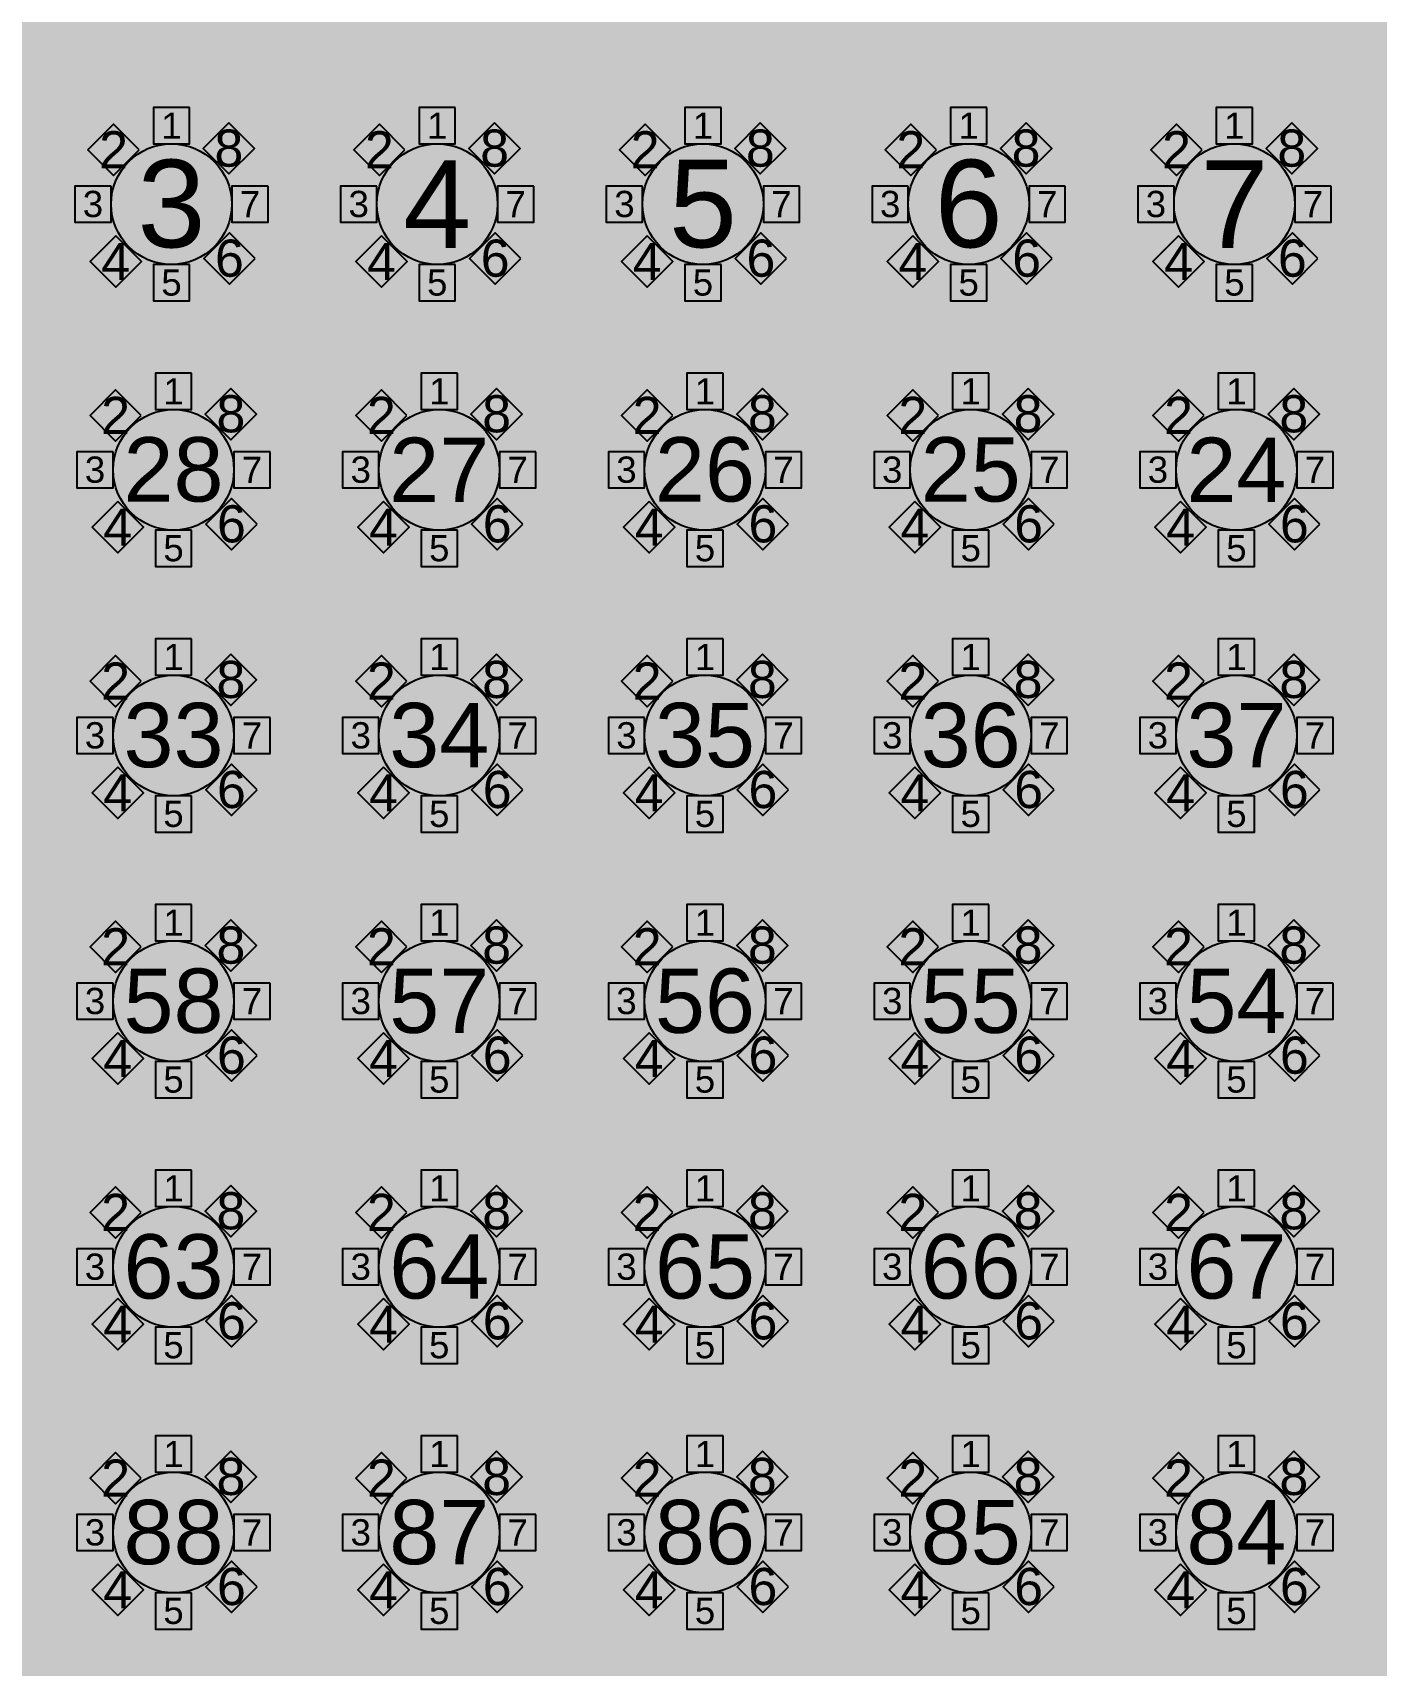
# Model space of a CAD drawing. Header units: feet. Extents: x 280 to 544, y 563 to 815.
# Drawn here: x 341.2 to 396.8, y 679.7 to 747.3 of the extents above; entities that cross this region are included whole.
import ezdxf

# ---------------------------------------------------------------- set-up
doc = ezdxf.new("R2010")
doc.units = ezdxf.units.FT
doc.header["$MEASUREMENT"] = 0
for name, color, linetype in [('[labels]', 7, 'Continuous'), ('Background', 7, 'Continuous'), ('Layer 1', 7, 'Continuous')]:
    doc.layers.add(name, color=color, linetype=linetype)
doc.styles.add('Arial', font='Arial.ttf')

msp = doc.modelspace()

# ---------------------------------------------------------------- hatches: boundary and pattern name
at = {"layer": 'Background', "lineweight": 0, "true_color": 0xe6e6e6, "transparency": 33554687}
h = msp.add_hatch(color=254, dxfattribs=at)
h.dxf.hatch_style = 1
h.paths.add_polyline_path([(491.791, 760.881), (310.541, 760.881), (310.541, 592.714), (491.791, 592.714)])
at = {"layer": 'Layer 1', "lineweight": 0, "true_color": 0xd5a6bd, "transparency": 33554687}
h = msp.add_hatch(color=9, dxfattribs=at)
edge = h.paths.add_edge_path(flags=0)
edge.add_ellipse((346.957, 740.204), major_axis=(2.5, 0), ratio=1, start_angle=0.00573, end_angle=360, ccw=False)
edge.add_line((349.457, 740.204), (349.457, 740.204))
h = msp.add_hatch(color=9, dxfattribs=at)
edge = h.paths.add_edge_path(flags=0)
edge.add_ellipse((357.957, 740.204), major_axis=(2.5, 0), ratio=1, start_angle=0.00573, end_angle=360, ccw=False)
edge.add_line((360.457, 740.204), (360.457, 740.204))
h = msp.add_hatch(color=9, dxfattribs=at)
edge = h.paths.add_edge_path(flags=0)
edge.add_ellipse((368.957, 740.204), major_axis=(2.5, 0), ratio=1, start_angle=0.00573, end_angle=360, ccw=False)
edge.add_line((371.457, 740.204), (371.457, 740.204))
h = msp.add_hatch(color=9, dxfattribs=at)
edge = h.paths.add_edge_path(flags=0)
edge.add_ellipse((379.957, 740.204), major_axis=(2.5, 0), ratio=1, start_angle=0.00573, end_angle=360, ccw=False)
edge.add_line((382.457, 740.204), (382.457, 740.204))
h = msp.add_hatch(color=9, dxfattribs=at)
edge = h.paths.add_edge_path(flags=0)
edge.add_ellipse((390.957, 740.204), major_axis=(2.5, 0), ratio=1, start_angle=0.00573, end_angle=360, ccw=False)
edge.add_line((393.457, 740.204), (393.457, 740.204))
h = msp.add_hatch(color=9, dxfattribs=at)
edge = h.paths.add_edge_path(flags=0)
edge.add_ellipse((347.041, 729.204), major_axis=(2.5, 0), ratio=1, start_angle=0.00573, end_angle=360, ccw=False)
edge.add_line((349.54, 729.204), (349.541, 729.204))
h = msp.add_hatch(color=9, dxfattribs=at)
edge = h.paths.add_edge_path(flags=0)
edge.add_ellipse((358.041, 729.204), major_axis=(2.5, 0), ratio=1, start_angle=0.00573, end_angle=360, ccw=False)
edge.add_line((360.54, 729.204), (360.541, 729.204))
h = msp.add_hatch(color=9, dxfattribs=at)
edge = h.paths.add_edge_path(flags=0)
edge.add_ellipse((369.041, 729.204), major_axis=(2.5, 0), ratio=1, start_angle=0.00573, end_angle=360, ccw=False)
edge.add_line((371.54, 729.204), (371.541, 729.204))
h = msp.add_hatch(color=9, dxfattribs=at)
edge = h.paths.add_edge_path(flags=0)
edge.add_ellipse((380.041, 729.204), major_axis=(2.5, 0), ratio=1, start_angle=0.00573, end_angle=360, ccw=False)
edge.add_line((382.54, 729.204), (382.541, 729.204))
h = msp.add_hatch(color=9, dxfattribs=at)
edge = h.paths.add_edge_path(flags=0)
edge.add_ellipse((391.041, 729.204), major_axis=(2.5, 0), ratio=1, start_angle=0.00573, end_angle=360, ccw=False)
edge.add_line((393.54, 729.204), (393.541, 729.204))
h = msp.add_hatch(color=9, dxfattribs=at)
edge = h.paths.add_edge_path(flags=0)
edge.add_ellipse((347.041, 718.204), major_axis=(2.5, 0), ratio=1, start_angle=0.00573, end_angle=360, ccw=False)
edge.add_line((349.54, 718.204), (349.541, 718.204))
h = msp.add_hatch(color=9, dxfattribs=at)
edge = h.paths.add_edge_path(flags=0)
edge.add_ellipse((358.041, 718.204), major_axis=(2.5, 0), ratio=1, start_angle=0.00573, end_angle=360, ccw=False)
edge.add_line((360.54, 718.204), (360.541, 718.204))
h = msp.add_hatch(color=9, dxfattribs=at)
edge = h.paths.add_edge_path(flags=0)
edge.add_ellipse((369.041, 718.204), major_axis=(2.5, 0), ratio=1, start_angle=0.00573, end_angle=360, ccw=False)
edge.add_line((371.54, 718.204), (371.541, 718.204))
h = msp.add_hatch(color=9, dxfattribs=at)
edge = h.paths.add_edge_path(flags=0)
edge.add_ellipse((380.041, 718.204), major_axis=(2.5, 0), ratio=1, start_angle=0.00573, end_angle=360, ccw=False)
edge.add_line((382.54, 718.204), (382.541, 718.204))
h = msp.add_hatch(color=9, dxfattribs=at)
edge = h.paths.add_edge_path(flags=0)
edge.add_ellipse((391.041, 718.204), major_axis=(2.5, 0), ratio=1, start_angle=0.00573, end_angle=360, ccw=False)
edge.add_line((393.54, 718.204), (393.541, 718.204))
h = msp.add_hatch(color=9, dxfattribs=at)
edge = h.paths.add_edge_path(flags=0)
edge.add_ellipse((347.041, 707.204), major_axis=(2.5, 0), ratio=1, start_angle=0.00573, end_angle=360, ccw=False)
edge.add_line((349.54, 707.204), (349.541, 707.204))
h = msp.add_hatch(color=9, dxfattribs=at)
edge = h.paths.add_edge_path(flags=0)
edge.add_ellipse((358.041, 707.204), major_axis=(2.5, 0), ratio=1, start_angle=0.00573, end_angle=360, ccw=False)
edge.add_line((360.54, 707.204), (360.541, 707.204))
h = msp.add_hatch(color=9, dxfattribs=at)
edge = h.paths.add_edge_path(flags=0)
edge.add_ellipse((369.041, 707.204), major_axis=(2.5, 0), ratio=1, start_angle=0.00573, end_angle=360, ccw=False)
edge.add_line((371.54, 707.204), (371.541, 707.204))
h = msp.add_hatch(color=9, dxfattribs=at)
edge = h.paths.add_edge_path(flags=0)
edge.add_ellipse((380.041, 707.204), major_axis=(2.5, 0), ratio=1, start_angle=0.00573, end_angle=360, ccw=False)
edge.add_line((382.54, 707.204), (382.541, 707.204))
h = msp.add_hatch(color=9, dxfattribs=at)
edge = h.paths.add_edge_path(flags=0)
edge.add_ellipse((391.041, 707.204), major_axis=(2.5, 0), ratio=1, start_angle=0.00573, end_angle=360, ccw=False)
edge.add_line((393.54, 707.204), (393.541, 707.204))
h = msp.add_hatch(color=9, dxfattribs=at)
edge = h.paths.add_edge_path(flags=0)
edge.add_ellipse((347.041, 696.204), major_axis=(2.5, 0), ratio=1, start_angle=0.00573, end_angle=360, ccw=False)
edge.add_line((349.54, 696.204), (349.541, 696.204))
h = msp.add_hatch(color=9, dxfattribs=at)
edge = h.paths.add_edge_path(flags=0)
edge.add_ellipse((358.041, 696.204), major_axis=(2.5, 0), ratio=1, start_angle=0.00573, end_angle=360, ccw=False)
edge.add_line((360.54, 696.204), (360.541, 696.204))
h = msp.add_hatch(color=9, dxfattribs=at)
edge = h.paths.add_edge_path(flags=0)
edge.add_ellipse((369.041, 696.204), major_axis=(2.5, 0), ratio=1, start_angle=0.00573, end_angle=360, ccw=False)
edge.add_line((371.54, 696.204), (371.541, 696.204))
h = msp.add_hatch(color=9, dxfattribs=at)
edge = h.paths.add_edge_path(flags=0)
edge.add_ellipse((380.041, 696.204), major_axis=(2.5, 0), ratio=1, start_angle=0.00573, end_angle=360, ccw=False)
edge.add_line((382.54, 696.204), (382.541, 696.204))
h = msp.add_hatch(color=9, dxfattribs=at)
edge = h.paths.add_edge_path(flags=0)
edge.add_ellipse((391.041, 696.204), major_axis=(2.5, 0), ratio=1, start_angle=0.00573, end_angle=360, ccw=False)
edge.add_line((393.54, 696.204), (393.541, 696.204))
h = msp.add_hatch(color=9, dxfattribs=at)
edge = h.paths.add_edge_path(flags=0)
edge.add_ellipse((347.041, 685.204), major_axis=(2.5, 0), ratio=1, start_angle=0.00573, end_angle=360, ccw=False)
edge.add_line((349.54, 685.204), (349.541, 685.204))
h = msp.add_hatch(color=9, dxfattribs=at)
edge = h.paths.add_edge_path(flags=0)
edge.add_ellipse((358.041, 685.204), major_axis=(2.5, 0), ratio=1, start_angle=0.00573, end_angle=360, ccw=False)
edge.add_line((360.54, 685.204), (360.541, 685.204))
h = msp.add_hatch(color=9, dxfattribs=at)
edge = h.paths.add_edge_path(flags=0)
edge.add_ellipse((369.041, 685.204), major_axis=(2.5, 0), ratio=1, start_angle=0.00573, end_angle=360, ccw=False)
edge.add_line((371.54, 685.204), (371.541, 685.204))
h = msp.add_hatch(color=9, dxfattribs=at)
edge = h.paths.add_edge_path(flags=0)
edge.add_ellipse((380.041, 685.204), major_axis=(2.5, 0), ratio=1, start_angle=0.00573, end_angle=360, ccw=False)
edge.add_line((382.54, 685.204), (382.541, 685.204))
h = msp.add_hatch(color=9, dxfattribs=at)
edge = h.paths.add_edge_path(flags=0)
edge.add_ellipse((391.041, 685.204), major_axis=(2.5, 0), ratio=1, start_angle=0.00573, end_angle=360, ccw=False)
edge.add_line((393.54, 685.204), (393.541, 685.204))

# ---------------------------------------------------------------- linework, layer by layer
at = {"layer": 'Layer 1', "color": 18, "lineweight": 25, "true_color": 0x000000}
for points in [[(347.707, 744.204), (346.207, 744.204), (346.207, 742.704), (347.707, 742.704)], [(358.707, 744.204), (357.207, 744.204), (357.207, 742.704), (358.707, 742.704)], [(369.707, 744.204), (368.207, 744.204), (368.207, 742.704), (369.707, 742.704)], [(380.707, 744.204), (379.207, 744.204), (379.207, 742.704), (380.707, 742.704)], [(391.707, 744.204), (390.207, 744.204), (390.207, 742.704), (391.707, 742.704)], [(345.622, 742.457), (344.562, 743.518), (343.501, 742.457), (344.562, 741.397)], [(349.332, 743.574), (348.272, 742.514), (349.332, 741.453), (350.393, 742.514)], [(356.622, 742.457), (355.562, 743.518), (354.501, 742.457), (355.562, 741.397)], [(360.332, 743.574), (359.272, 742.514), (360.332, 741.453), (361.393, 742.514)], [(367.622, 742.457), (366.562, 743.518), (365.501, 742.457), (366.562, 741.397)], [(371.332, 743.574), (370.272, 742.514), (371.332, 741.453), (372.393, 742.514)], [(378.622, 742.457), (377.562, 743.518), (376.501, 742.457), (377.562, 741.397)], [(382.332, 743.574), (381.272, 742.514), (382.332, 741.453), (383.393, 742.514)], [(389.622, 742.457), (388.562, 743.518), (387.501, 742.457), (388.562, 741.397)], [(393.332, 743.574), (392.272, 742.514), (393.332, 741.453), (394.393, 742.514)], [(344.457, 740.954), (342.957, 740.954), (342.957, 739.454), (344.457, 739.454)], [(350.957, 740.954), (349.457, 740.954), (349.457, 739.454), (350.957, 739.454)], [(355.457, 740.954), (353.957, 740.954), (353.957, 739.454), (355.457, 739.454)], [(361.957, 740.954), (360.457, 740.954), (360.457, 739.454), (361.957, 739.454)], [(366.457, 740.954), (364.957, 740.954), (364.957, 739.454), (366.457, 739.454)], [(372.957, 740.954), (371.457, 740.954), (371.457, 739.454), (372.957, 739.454)], [(377.457, 740.954), (375.957, 740.954), (375.957, 739.454), (377.457, 739.454)], [(383.957, 740.954), (382.457, 740.954), (382.457, 739.454), (383.957, 739.454)], [(388.457, 740.954), (386.957, 740.954), (386.957, 739.454), (388.457, 739.454)], [(394.957, 740.954), (393.457, 740.954), (393.457, 739.454), (394.957, 739.454)], [(344.648, 738.89), (343.587, 737.829), (344.648, 736.769), (345.709, 737.829)], [(350.416, 737.957), (349.356, 739.018), (348.295, 737.957), (349.356, 736.897)], [(355.648, 738.89), (354.587, 737.829), (355.648, 736.769), (356.709, 737.829)], [(361.416, 737.957), (360.356, 739.018), (359.295, 737.957), (360.356, 736.897)], [(366.648, 738.89), (365.587, 737.829), (366.648, 736.769), (367.709, 737.829)], [(372.416, 737.957), (371.356, 739.018), (370.295, 737.957), (371.356, 736.897)], [(377.648, 738.89), (376.587, 737.829), (377.648, 736.769), (378.709, 737.829)], [(383.416, 737.957), (382.356, 739.018), (381.295, 737.957), (382.356, 736.897)], [(388.648, 738.89), (387.587, 737.829), (388.648, 736.769), (389.709, 737.829)], [(394.416, 737.957), (393.356, 739.018), (392.295, 737.957), (393.356, 736.897)], [(347.707, 737.704), (346.207, 737.704), (346.207, 736.204), (347.707, 736.204)], [(358.707, 737.704), (357.207, 737.704), (357.207, 736.204), (358.707, 736.204)], [(369.707, 737.704), (368.207, 737.704), (368.207, 736.204), (369.707, 736.204)], [(380.707, 737.704), (379.207, 737.704), (379.207, 736.204), (380.707, 736.204)], [(391.707, 737.704), (390.207, 737.704), (390.207, 736.204), (391.707, 736.204)], [(347.791, 733.204), (346.291, 733.204), (346.291, 731.704), (347.791, 731.704)], [(358.791, 733.204), (357.291, 733.204), (357.291, 731.704), (358.791, 731.704)], [(369.791, 733.204), (368.291, 733.204), (368.291, 731.704), (369.791, 731.704)], [(380.791, 733.204), (379.291, 733.204), (379.291, 731.704), (380.791, 731.704)], [(391.791, 733.204), (390.291, 733.204), (390.291, 731.704), (391.791, 731.704)], [(345.706, 731.457), (344.645, 732.518), (343.584, 731.457), (344.645, 730.397)], [(349.416, 732.574), (348.355, 731.514), (349.416, 730.453), (350.476, 731.514)], [(356.706, 731.457), (355.645, 732.518), (354.584, 731.457), (355.645, 730.397)], [(360.416, 732.574), (359.355, 731.514), (360.416, 730.453), (361.476, 731.514)], [(367.706, 731.457), (366.645, 732.518), (365.584, 731.457), (366.645, 730.397)], [(371.416, 732.574), (370.355, 731.514), (371.416, 730.453), (372.476, 731.514)], [(378.706, 731.457), (377.645, 732.518), (376.584, 731.457), (377.645, 730.397)], [(382.416, 732.574), (381.355, 731.514), (382.416, 730.453), (383.476, 731.514)], [(389.706, 731.457), (388.645, 732.518), (387.584, 731.457), (388.645, 730.397)], [(393.416, 732.574), (392.355, 731.514), (393.416, 730.453), (394.476, 731.514)], [(344.541, 729.954), (343.041, 729.954), (343.041, 728.454), (344.541, 728.454)], [(351.041, 729.954), (349.541, 729.954), (349.541, 728.454), (351.041, 728.454)], [(355.541, 729.954), (354.041, 729.954), (354.041, 728.454), (355.541, 728.454)], [(362.041, 729.954), (360.541, 729.954), (360.541, 728.454), (362.041, 728.454)], [(366.541, 729.954), (365.041, 729.954), (365.041, 728.454), (366.541, 728.454)], [(373.041, 729.954), (371.541, 729.954), (371.541, 728.454), (373.041, 728.454)], [(377.541, 729.954), (376.041, 729.954), (376.041, 728.454), (377.541, 728.454)], [(384.041, 729.954), (382.541, 729.954), (382.541, 728.454), (384.041, 728.454)], [(388.541, 729.954), (387.041, 729.954), (387.041, 728.454), (388.541, 728.454)], [(395.041, 729.954), (393.541, 729.954), (393.541, 728.454), (395.041, 728.454)], [(344.731, 727.89), (343.67, 726.829), (344.731, 725.769), (345.792, 726.829)], [(350.5, 726.957), (349.439, 728.018), (348.378, 726.957), (349.439, 725.897)], [(355.731, 727.89), (354.67, 726.829), (355.731, 725.769), (356.792, 726.829)], [(361.5, 726.957), (360.439, 728.018), (359.378, 726.957), (360.439, 725.897)], [(366.731, 727.89), (365.67, 726.829), (366.731, 725.769), (367.792, 726.829)], [(372.5, 726.957), (371.439, 728.018), (370.378, 726.957), (371.439, 725.897)], [(377.731, 727.89), (376.67, 726.829), (377.731, 725.769), (378.792, 726.829)], [(383.5, 726.957), (382.439, 728.018), (381.378, 726.957), (382.439, 725.897)], [(388.731, 727.89), (387.67, 726.829), (388.731, 725.769), (389.792, 726.829)], [(394.5, 726.957), (393.439, 728.018), (392.378, 726.957), (393.439, 725.897)], [(347.791, 726.704), (346.291, 726.704), (346.291, 725.204), (347.791, 725.204)], [(358.791, 726.704), (357.291, 726.704), (357.291, 725.204), (358.791, 725.204)], [(369.791, 726.704), (368.291, 726.704), (368.291, 725.204), (369.791, 725.204)], [(380.791, 726.704), (379.291, 726.704), (379.291, 725.204), (380.791, 725.204)], [(391.791, 726.704), (390.291, 726.704), (390.291, 725.204), (391.791, 725.204)], [(347.791, 722.204), (346.291, 722.204), (346.291, 720.704), (347.791, 720.704)], [(358.791, 722.204), (357.291, 722.204), (357.291, 720.704), (358.791, 720.704)], [(369.791, 722.204), (368.291, 722.204), (368.291, 720.704), (369.791, 720.704)], [(380.791, 722.204), (379.291, 722.204), (379.291, 720.704), (380.791, 720.704)], [(391.791, 722.204), (390.291, 722.204), (390.291, 720.704), (391.791, 720.704)], [(345.706, 720.457), (344.645, 721.518), (343.584, 720.457), (344.645, 719.397)], [(349.416, 721.574), (348.355, 720.514), (349.416, 719.453), (350.476, 720.514)], [(356.706, 720.457), (355.645, 721.518), (354.584, 720.457), (355.645, 719.397)], [(360.416, 721.574), (359.355, 720.514), (360.416, 719.453), (361.476, 720.514)], [(367.706, 720.457), (366.645, 721.518), (365.584, 720.457), (366.645, 719.397)], [(371.416, 721.574), (370.355, 720.514), (371.416, 719.453), (372.476, 720.514)], [(378.706, 720.457), (377.645, 721.518), (376.584, 720.457), (377.645, 719.397)], [(382.416, 721.574), (381.355, 720.514), (382.416, 719.453), (383.476, 720.514)], [(389.706, 720.457), (388.645, 721.518), (387.584, 720.457), (388.645, 719.397)], [(393.416, 721.574), (392.355, 720.514), (393.416, 719.453), (394.476, 720.514)], [(344.541, 718.954), (343.041, 718.954), (343.041, 717.454), (344.541, 717.454)], [(351.041, 718.954), (349.541, 718.954), (349.541, 717.454), (351.041, 717.454)], [(355.541, 718.954), (354.041, 718.954), (354.041, 717.454), (355.541, 717.454)], [(362.041, 718.954), (360.541, 718.954), (360.541, 717.454), (362.041, 717.454)], [(366.541, 718.954), (365.041, 718.954), (365.041, 717.454), (366.541, 717.454)], [(373.041, 718.954), (371.541, 718.954), (371.541, 717.454), (373.041, 717.454)], [(377.541, 718.954), (376.041, 718.954), (376.041, 717.454), (377.541, 717.454)], [(384.041, 718.954), (382.541, 718.954), (382.541, 717.454), (384.041, 717.454)], [(388.541, 718.954), (387.041, 718.954), (387.041, 717.454), (388.541, 717.454)], [(395.041, 718.954), (393.541, 718.954), (393.541, 717.454), (395.041, 717.454)], [(344.731, 716.89), (343.67, 715.829), (344.731, 714.769), (345.792, 715.829)], [(350.5, 715.957), (349.439, 717.018), (348.378, 715.957), (349.439, 714.897)], [(355.731, 716.89), (354.67, 715.829), (355.731, 714.769), (356.792, 715.829)], [(361.5, 715.957), (360.439, 717.018), (359.378, 715.957), (360.439, 714.897)], [(366.731, 716.89), (365.67, 715.829), (366.731, 714.769), (367.792, 715.829)], [(372.5, 715.957), (371.439, 717.018), (370.378, 715.957), (371.439, 714.897)], [(377.731, 716.89), (376.67, 715.829), (377.731, 714.769), (378.792, 715.829)], [(383.5, 715.957), (382.439, 717.018), (381.378, 715.957), (382.439, 714.897)], [(388.731, 716.89), (387.67, 715.829), (388.731, 714.769), (389.792, 715.829)], [(394.5, 715.957), (393.439, 717.018), (392.378, 715.957), (393.439, 714.897)], [(347.791, 715.704), (346.291, 715.704), (346.291, 714.204), (347.791, 714.204)], [(358.791, 715.704), (357.291, 715.704), (357.291, 714.204), (358.791, 714.204)], [(369.791, 715.704), (368.291, 715.704), (368.291, 714.204), (369.791, 714.204)], [(380.791, 715.704), (379.291, 715.704), (379.291, 714.204), (380.791, 714.204)], [(391.791, 715.704), (390.291, 715.704), (390.291, 714.204), (391.791, 714.204)], [(347.791, 711.204), (346.291, 711.204), (346.291, 709.704), (347.791, 709.704)], [(358.791, 711.204), (357.291, 711.204), (357.291, 709.704), (358.791, 709.704)], [(369.791, 711.204), (368.291, 711.204), (368.291, 709.704), (369.791, 709.704)], [(380.791, 711.204), (379.291, 711.204), (379.291, 709.704), (380.791, 709.704)], [(391.791, 711.204), (390.291, 711.204), (390.291, 709.704), (391.791, 709.704)], [(345.706, 709.457), (344.645, 710.518), (343.584, 709.457), (344.645, 708.397)], [(349.416, 710.574), (348.355, 709.514), (349.416, 708.453), (350.476, 709.514)], [(356.706, 709.457), (355.645, 710.518), (354.584, 709.457), (355.645, 708.397)], [(360.416, 710.574), (359.355, 709.514), (360.416, 708.453), (361.476, 709.514)], [(367.706, 709.457), (366.645, 710.518), (365.584, 709.457), (366.645, 708.397)], [(371.416, 710.574), (370.355, 709.514), (371.416, 708.453), (372.476, 709.514)], [(378.706, 709.457), (377.645, 710.518), (376.584, 709.457), (377.645, 708.397)], [(382.416, 710.574), (381.355, 709.514), (382.416, 708.453), (383.476, 709.514)], [(389.706, 709.457), (388.645, 710.518), (387.584, 709.457), (388.645, 708.397)], [(393.416, 710.574), (392.355, 709.514), (393.416, 708.453), (394.476, 709.514)], [(344.541, 707.954), (343.041, 707.954), (343.041, 706.454), (344.541, 706.454)], [(351.041, 707.954), (349.541, 707.954), (349.541, 706.454), (351.041, 706.454)], [(355.541, 707.954), (354.041, 707.954), (354.041, 706.454), (355.541, 706.454)], [(362.041, 707.954), (360.541, 707.954), (360.541, 706.454), (362.041, 706.454)], [(366.541, 707.954), (365.041, 707.954), (365.041, 706.454), (366.541, 706.454)], [(373.041, 707.954), (371.541, 707.954), (371.541, 706.454), (373.041, 706.454)], [(377.541, 707.954), (376.041, 707.954), (376.041, 706.454), (377.541, 706.454)], [(384.041, 707.954), (382.541, 707.954), (382.541, 706.454), (384.041, 706.454)], [(388.541, 707.954), (387.041, 707.954), (387.041, 706.454), (388.541, 706.454)], [(395.041, 707.954), (393.541, 707.954), (393.541, 706.454), (395.041, 706.454)], [(344.731, 705.89), (343.67, 704.829), (344.731, 703.769), (345.792, 704.829)], [(350.5, 704.957), (349.439, 706.018), (348.378, 704.957), (349.439, 703.897)], [(355.731, 705.89), (354.67, 704.829), (355.731, 703.769), (356.792, 704.829)], [(361.5, 704.957), (360.439, 706.018), (359.378, 704.957), (360.439, 703.897)], [(366.731, 705.89), (365.67, 704.829), (366.731, 703.769), (367.792, 704.829)], [(372.5, 704.957), (371.439, 706.018), (370.378, 704.957), (371.439, 703.897)], [(377.731, 705.89), (376.67, 704.829), (377.731, 703.769), (378.792, 704.829)], [(383.5, 704.957), (382.439, 706.018), (381.378, 704.957), (382.439, 703.897)], [(388.731, 705.89), (387.67, 704.829), (388.731, 703.769), (389.792, 704.829)], [(394.5, 704.957), (393.439, 706.018), (392.378, 704.957), (393.439, 703.897)], [(347.791, 704.704), (346.291, 704.704), (346.291, 703.204), (347.791, 703.204)], [(358.791, 704.704), (357.291, 704.704), (357.291, 703.204), (358.791, 703.204)], [(369.791, 704.704), (368.291, 704.704), (368.291, 703.204), (369.791, 703.204)], [(380.791, 704.704), (379.291, 704.704), (379.291, 703.204), (380.791, 703.204)], [(391.791, 704.704), (390.291, 704.704), (390.291, 703.204), (391.791, 703.204)], [(347.791, 700.204), (346.291, 700.204), (346.291, 698.704), (347.791, 698.704)], [(358.791, 700.204), (357.291, 700.204), (357.291, 698.704), (358.791, 698.704)], [(369.791, 700.204), (368.291, 700.204), (368.291, 698.704), (369.791, 698.704)], [(380.791, 700.204), (379.291, 700.204), (379.291, 698.704), (380.791, 698.704)], [(391.791, 700.204), (390.291, 700.204), (390.291, 698.704), (391.791, 698.704)], [(345.706, 698.457), (344.645, 699.518), (343.584, 698.457), (344.645, 697.397)], [(349.416, 699.574), (348.355, 698.514), (349.416, 697.453), (350.476, 698.514)], [(356.706, 698.457), (355.645, 699.518), (354.584, 698.457), (355.645, 697.397)], [(360.416, 699.574), (359.355, 698.514), (360.416, 697.453), (361.476, 698.514)], [(367.706, 698.457), (366.645, 699.518), (365.584, 698.457), (366.645, 697.397)], [(371.416, 699.574), (370.355, 698.514), (371.416, 697.453), (372.476, 698.514)], [(378.706, 698.457), (377.645, 699.518), (376.584, 698.457), (377.645, 697.397)], [(382.416, 699.574), (381.355, 698.514), (382.416, 697.453), (383.476, 698.514)], [(389.706, 698.457), (388.645, 699.518), (387.584, 698.457), (388.645, 697.397)], [(393.416, 699.574), (392.355, 698.514), (393.416, 697.453), (394.476, 698.514)], [(344.541, 696.954), (343.041, 696.954), (343.041, 695.454), (344.541, 695.454)], [(351.041, 696.954), (349.541, 696.954), (349.541, 695.454), (351.041, 695.454)], [(355.541, 696.954), (354.041, 696.954), (354.041, 695.454), (355.541, 695.454)], [(362.041, 696.954), (360.541, 696.954), (360.541, 695.454), (362.041, 695.454)], [(366.541, 696.954), (365.041, 696.954), (365.041, 695.454), (366.541, 695.454)], [(373.041, 696.954), (371.541, 696.954), (371.541, 695.454), (373.041, 695.454)], [(377.541, 696.954), (376.041, 696.954), (376.041, 695.454), (377.541, 695.454)], [(384.041, 696.954), (382.541, 696.954), (382.541, 695.454), (384.041, 695.454)], [(388.541, 696.954), (387.041, 696.954), (387.041, 695.454), (388.541, 695.454)], [(395.041, 696.954), (393.541, 696.954), (393.541, 695.454), (395.041, 695.454)], [(350.5, 693.957), (349.439, 695.018), (348.378, 693.957), (349.439, 692.897)], [(361.5, 693.957), (360.439, 695.018), (359.378, 693.957), (360.439, 692.897)], [(372.5, 693.957), (371.439, 695.018), (370.378, 693.957), (371.439, 692.897)], [(383.5, 693.957), (382.439, 695.018), (381.378, 693.957), (382.439, 692.897)], [(394.5, 693.957), (393.439, 695.018), (392.378, 693.957), (393.439, 692.897)], [(344.731, 694.89), (343.67, 693.829), (344.731, 692.769), (345.792, 693.829)], [(355.731, 694.89), (354.67, 693.829), (355.731, 692.769), (356.792, 693.829)], [(366.731, 694.89), (365.67, 693.829), (366.731, 692.769), (367.792, 693.829)], [(377.731, 694.89), (376.67, 693.829), (377.731, 692.769), (378.792, 693.829)], [(388.731, 694.89), (387.67, 693.829), (388.731, 692.769), (389.792, 693.829)], [(347.791, 693.704), (346.291, 693.704), (346.291, 692.204), (347.791, 692.204)], [(358.791, 693.704), (357.291, 693.704), (357.291, 692.204), (358.791, 692.204)], [(369.791, 693.704), (368.291, 693.704), (368.291, 692.204), (369.791, 692.204)], [(380.791, 693.704), (379.291, 693.704), (379.291, 692.204), (380.791, 692.204)], [(391.791, 693.704), (390.291, 693.704), (390.291, 692.204), (391.791, 692.204)], [(347.791, 689.204), (346.291, 689.204), (346.291, 687.704), (347.791, 687.704)], [(358.791, 689.204), (357.291, 689.204), (357.291, 687.704), (358.791, 687.704)], [(369.791, 689.204), (368.291, 689.204), (368.291, 687.704), (369.791, 687.704)], [(380.791, 689.204), (379.291, 689.204), (379.291, 687.704), (380.791, 687.704)], [(391.791, 689.204), (390.291, 689.204), (390.291, 687.704), (391.791, 687.704)], [(345.706, 687.457), (344.645, 688.518), (343.584, 687.457), (344.645, 686.397)], [(349.416, 688.574), (348.355, 687.514), (349.416, 686.453), (350.476, 687.514)], [(356.706, 687.457), (355.645, 688.518), (354.584, 687.457), (355.645, 686.397)], [(360.416, 688.574), (359.355, 687.514), (360.416, 686.453), (361.476, 687.514)], [(367.706, 687.457), (366.645, 688.518), (365.584, 687.457), (366.645, 686.397)], [(371.416, 688.574), (370.355, 687.514), (371.416, 686.453), (372.476, 687.514)], [(378.706, 687.457), (377.645, 688.518), (376.584, 687.457), (377.645, 686.397)], [(382.416, 688.574), (381.355, 687.514), (382.416, 686.453), (383.476, 687.514)], [(389.706, 687.457), (388.645, 688.518), (387.584, 687.457), (388.645, 686.397)], [(393.416, 688.574), (392.355, 687.514), (393.416, 686.453), (394.476, 687.514)], [(344.541, 685.954), (343.041, 685.954), (343.041, 684.454), (344.541, 684.454)], [(351.041, 685.954), (349.541, 685.954), (349.541, 684.454), (351.041, 684.454)], [(355.541, 685.954), (354.041, 685.954), (354.041, 684.454), (355.541, 684.454)], [(362.041, 685.954), (360.541, 685.954), (360.541, 684.454), (362.041, 684.454)], [(366.541, 685.954), (365.041, 685.954), (365.041, 684.454), (366.541, 684.454)], [(373.041, 685.954), (371.541, 685.954), (371.541, 684.454), (373.041, 684.454)], [(377.541, 685.954), (376.041, 685.954), (376.041, 684.454), (377.541, 684.454)], [(384.041, 685.954), (382.541, 685.954), (382.541, 684.454), (384.041, 684.454)], [(388.541, 685.954), (387.041, 685.954), (387.041, 684.454), (388.541, 684.454)], [(395.041, 685.954), (393.541, 685.954), (393.541, 684.454), (395.041, 684.454)], [(344.731, 683.89), (343.67, 682.829), (344.731, 681.769), (345.792, 682.829)], [(350.5, 682.957), (349.439, 684.018), (348.378, 682.957), (349.439, 681.897)], [(355.731, 683.89), (354.67, 682.829), (355.731, 681.769), (356.792, 682.829)], [(361.5, 682.957), (360.439, 684.018), (359.378, 682.957), (360.439, 681.897)], [(366.731, 683.89), (365.67, 682.829), (366.731, 681.769), (367.792, 682.829)], [(372.5, 682.957), (371.439, 684.018), (370.378, 682.957), (371.439, 681.897)], [(377.731, 683.89), (376.67, 682.829), (377.731, 681.769), (378.792, 682.829)], [(383.5, 682.957), (382.439, 684.018), (381.378, 682.957), (382.439, 681.897)], [(388.731, 683.89), (387.67, 682.829), (388.731, 681.769), (389.792, 682.829)], [(394.5, 682.957), (393.439, 684.018), (392.378, 682.957), (393.439, 681.897)], [(347.791, 682.704), (346.291, 682.704), (346.291, 681.204), (347.791, 681.204)], [(358.791, 682.704), (357.291, 682.704), (357.291, 681.204), (358.791, 681.204)], [(369.791, 682.704), (368.291, 682.704), (368.291, 681.204), (369.791, 681.204)], [(380.791, 682.704), (379.291, 682.704), (379.291, 681.204), (380.791, 681.204)], [(391.791, 682.704), (390.291, 682.704), (390.291, 681.204), (391.791, 681.204)]]:
    msp.add_lwpolyline(points, close=True, dxfattribs=at)
for centre in [(346.957, 740.204), (357.957, 740.204), (368.957, 740.204), (379.957, 740.204), (390.957, 740.204), (347.041, 729.204), (358.041, 729.204), (369.041, 729.204), (380.041, 729.204), (391.041, 729.204), (347.041, 718.204), (358.041, 718.204), (369.041, 718.204), (380.041, 718.204), (391.041, 718.204), (347.041, 707.204), (358.041, 707.204), (369.041, 707.204), (380.041, 707.204), (391.041, 707.204), (347.041, 696.204), (358.041, 696.204), (369.041, 696.204), (380.041, 696.204), (391.041, 696.204), (347.041, 685.204), (358.041, 685.204), (369.041, 685.204), (380.041, 685.204), (391.041, 685.204)]:
    msp.add_ellipse(centre, major_axis=(2.5, 0), ratio=1, dxfattribs=at)

# ---------------------------------------------------------------- texts
at = {"layer": '[labels]', "color": 18, "true_color": 0x000000, "attachment_point": 5, "line_spacing_factor": 0.85, "style": 'Arial'}
for s, insert, char_height, width in [('1', (346.957, 743.454), 1.087, 1.5), ('1', (357.957, 743.454), 1.087, 1.5), ('1', (368.957, 743.454), 1.087, 1.5), ('1', (379.957, 743.454), 1.087, 1.5), ('1', (390.957, 743.454), 1.087, 1.5), ('2', (344.562, 742.457), 1.538, 2.12132), ('8', (349.332, 742.514), 1.538, 2.12132), ('2', (355.562, 742.457), 1.538, 2.12132), ('8', (360.332, 742.514), 1.538, 2.12132), ('2', (366.562, 742.457), 1.538, 2.12132), ('8', (371.332, 742.514), 1.538, 2.12132), ('2', (377.562, 742.457), 1.538, 2.12132), ('8', (382.332, 742.514), 1.538, 2.12132), ('2', (388.562, 742.457), 1.538, 2.12132), ('8', (393.332, 742.514), 1.538, 2.12132), ('3', (346.957, 740.204), 3.625, 5), ('4', (357.957, 740.204), 3.625, 5), ('5', (368.957, 740.204), 3.625, 5), ('6', (379.957, 740.204), 3.625, 5), ('7', (390.957, 740.204), 3.625, 5), ('3', (343.707, 740.204), 1.087, 1.5), ('7', (350.207, 740.204), 1.087, 1.5), ('3', (354.707, 740.204), 1.087, 1.5), ('7', (361.207, 740.204), 1.087, 1.5), ('3', (365.707, 740.204), 1.087, 1.5), ('7', (372.207, 740.204), 1.087, 1.5), ('3', (376.707, 740.204), 1.087, 1.5), ('7', (383.207, 740.204), 1.087, 1.5), ('3', (387.707, 740.204), 1.087, 1.5), ('7', (394.207, 740.204), 1.087, 1.5), ('4', (344.648, 737.829), 1.538, 2.12132), ('6', (349.356, 737.957), 1.538, 2.12132), ('4', (355.648, 737.829), 1.538, 2.12132), ('6', (360.356, 737.957), 1.538, 2.12132), ('4', (366.648, 737.829), 1.538, 2.12132), ('6', (371.356, 737.957), 1.538, 2.12132), ('4', (377.648, 737.829), 1.538, 2.12132), ('6', (382.356, 737.957), 1.538, 2.12132), ('4', (388.648, 737.829), 1.538, 2.12132), ('6', (393.356, 737.957), 1.538, 2.12132), ('5', (346.957, 736.954), 1.087, 1.5), ('5', (357.957, 736.954), 1.087, 1.5), ('5', (368.957, 736.954), 1.087, 1.5), ('5', (379.957, 736.954), 1.087, 1.5), ('5', (390.957, 736.954), 1.087, 1.5), ('1', (347.041, 732.454), 1.087, 1.5), ('1', (358.041, 732.454), 1.087, 1.5), ('1', (369.041, 732.454), 1.087, 1.5), ('1', (380.041, 732.454), 1.087, 1.5), ('1', (391.041, 732.454), 1.087, 1.5), ('2', (344.645, 731.457), 1.538, 2.12132), ('8', (349.416, 731.514), 1.538, 2.12132), ('2', (355.645, 731.457), 1.538, 2.12132), ('8', (360.416, 731.514), 1.538, 2.12132), ('2', (366.645, 731.457), 1.538, 2.12132), ('8', (371.416, 731.514), 1.538, 2.12132), ('2', (377.645, 731.457), 1.538, 2.12132), ('8', (382.416, 731.514), 1.538, 2.12132), ('2', (388.645, 731.457), 1.538, 2.12132), ('8', (393.416, 731.514), 1.538, 2.12132), ('28', (347.041, 729.204), 2.6647, 5), ('27', (358.041, 729.204), 2.6647, 5), ('26', (369.041, 729.204), 2.6647, 5), ('25', (380.041, 729.204), 2.6647, 5), ('24', (391.041, 729.204), 2.6647, 5), ('3', (343.791, 729.204), 1.087, 1.5), ('7', (350.291, 729.204), 1.087, 1.5), ('3', (354.791, 729.204), 1.087, 1.5), ('7', (361.291, 729.204), 1.087, 1.5), ('3', (365.791, 729.204), 1.087, 1.5), ('7', (372.291, 729.204), 1.087, 1.5), ('3', (376.791, 729.204), 1.087, 1.5), ('7', (383.291, 729.204), 1.087, 1.5), ('3', (387.791, 729.204), 1.087, 1.5), ('7', (394.291, 729.204), 1.087, 1.5), ('4', (344.731, 726.829), 1.538, 2.12132), ('6', (349.439, 726.957), 1.538, 2.12132), ('4', (355.731, 726.829), 1.538, 2.12132), ('6', (360.439, 726.957), 1.538, 2.12132), ('4', (366.731, 726.829), 1.538, 2.12132), ('6', (371.439, 726.957), 1.538, 2.12132), ('4', (377.731, 726.829), 1.538, 2.12132), ('6', (382.439, 726.957), 1.538, 2.12132), ('4', (388.731, 726.829), 1.538, 2.12132), ('6', (393.439, 726.957), 1.538, 2.12132), ('5', (347.041, 725.954), 1.087, 1.5), ('5', (358.041, 725.954), 1.087, 1.5), ('5', (369.041, 725.954), 1.087, 1.5), ('5', (380.041, 725.954), 1.087, 1.5), ('5', (391.041, 725.954), 1.087, 1.5), ('1', (347.041, 721.454), 1.087, 1.5), ('1', (358.041, 721.454), 1.087, 1.5), ('1', (369.041, 721.454), 1.087, 1.5), ('1', (380.041, 721.454), 1.087, 1.5), ('1', (391.041, 721.454), 1.087, 1.5), ('8', (349.416, 720.514), 1.538, 2.12132), ('8', (360.416, 720.514), 1.538, 2.12132), ('8', (371.416, 720.514), 1.538, 2.12132), ('8', (382.416, 720.514), 1.538, 2.12132), ('8', (393.416, 720.514), 1.538, 2.12132), ('2', (344.645, 720.457), 1.538, 2.12132), ('2', (355.645, 720.457), 1.538, 2.12132), ('2', (366.645, 720.457), 1.538, 2.12132), ('2', (377.645, 720.457), 1.538, 2.12132), ('2', (388.645, 720.457), 1.538, 2.12132), ('33', (347.041, 718.204), 2.6647, 5), ('34', (358.041, 718.204), 2.6647, 5), ('35', (369.041, 718.204), 2.6647, 5), ('36', (380.041, 718.204), 2.6647, 5), ('37', (391.041, 718.204), 2.6647, 5), ('3', (343.791, 718.204), 1.087, 1.5), ('7', (350.291, 718.204), 1.087, 1.5), ('3', (354.791, 718.204), 1.087, 1.5), ('7', (361.291, 718.204), 1.087, 1.5), ('3', (365.791, 718.204), 1.087, 1.5), ('7', (372.291, 718.204), 1.087, 1.5), ('3', (376.791, 718.204), 1.087, 1.5), ('7', (383.291, 718.204), 1.087, 1.5), ('3', (387.791, 718.204), 1.087, 1.5), ('7', (394.291, 718.204), 1.087, 1.5), ('4', (344.731, 715.829), 1.538, 2.12132), ('6', (349.439, 715.957), 1.538, 2.12132), ('4', (355.731, 715.829), 1.538, 2.12132), ('6', (360.439, 715.957), 1.538, 2.12132), ('4', (366.731, 715.829), 1.538, 2.12132), ('6', (371.439, 715.957), 1.538, 2.12132), ('4', (377.731, 715.829), 1.538, 2.12132), ('6', (382.439, 715.957), 1.538, 2.12132), ('4', (388.731, 715.829), 1.538, 2.12132), ('6', (393.439, 715.957), 1.538, 2.12132), ('5', (347.041, 714.954), 1.087, 1.5), ('5', (358.041, 714.954), 1.087, 1.5), ('5', (369.041, 714.954), 1.087, 1.5), ('5', (380.041, 714.954), 1.087, 1.5), ('5', (391.041, 714.954), 1.087, 1.5), ('1', (347.041, 710.454), 1.087, 1.5), ('1', (358.041, 710.454), 1.087, 1.5), ('1', (369.041, 710.454), 1.087, 1.5), ('1', (380.041, 710.454), 1.087, 1.5), ('1', (391.041, 710.454), 1.087, 1.5), ('2', (344.645, 709.457), 1.538, 2.12132), ('8', (349.416, 709.514), 1.538, 2.12132), ('2', (355.645, 709.457), 1.538, 2.12132), ('8', (360.416, 709.514), 1.538, 2.12132), ('2', (366.645, 709.457), 1.538, 2.12132), ('8', (371.416, 709.514), 1.538, 2.12132), ('2', (377.645, 709.457), 1.538, 2.12132), ('8', (382.416, 709.514), 1.538, 2.12132), ('2', (388.645, 709.457), 1.538, 2.12132), ('8', (393.416, 709.514), 1.538, 2.12132), ('58', (347.041, 707.204), 2.6647, 5), ('57', (358.041, 707.204), 2.6647, 5), ('56', (369.041, 707.204), 2.6647, 5), ('55', (380.041, 707.204), 2.6647, 5), ('54', (391.041, 707.204), 2.6647, 5), ('3', (343.791, 707.204), 1.087, 1.5), ('7', (350.291, 707.204), 1.087, 1.5), ('3', (354.791, 707.204), 1.087, 1.5), ('7', (361.291, 707.204), 1.087, 1.5), ('3', (365.791, 707.204), 1.087, 1.5), ('7', (372.291, 707.204), 1.087, 1.5), ('3', (376.791, 707.204), 1.087, 1.5), ('7', (383.291, 707.204), 1.087, 1.5), ('3', (387.791, 707.204), 1.087, 1.5), ('7', (394.291, 707.204), 1.087, 1.5), ('6', (349.439, 704.957), 1.538, 2.12132), ('6', (360.439, 704.957), 1.538, 2.12132), ('6', (371.439, 704.957), 1.538, 2.12132), ('6', (382.439, 704.957), 1.538, 2.12132), ('6', (393.439, 704.957), 1.538, 2.12132), ('4', (344.731, 704.829), 1.538, 2.12132), ('4', (355.731, 704.829), 1.538, 2.12132), ('4', (366.731, 704.829), 1.538, 2.12132), ('4', (377.731, 704.829), 1.538, 2.12132), ('4', (388.731, 704.829), 1.538, 2.12132), ('5', (347.041, 703.954), 1.087, 1.5), ('5', (358.041, 703.954), 1.087, 1.5), ('5', (369.041, 703.954), 1.087, 1.5), ('5', (380.041, 703.954), 1.087, 1.5), ('5', (391.041, 703.954), 1.087, 1.5), ('1', (347.041, 699.454), 1.087, 1.5), ('1', (358.041, 699.454), 1.087, 1.5), ('1', (369.041, 699.454), 1.087, 1.5), ('1', (380.041, 699.454), 1.087, 1.5), ('1', (391.041, 699.454), 1.087, 1.5), ('2', (344.645, 698.457), 1.538, 2.12132), ('8', (349.416, 698.514), 1.538, 2.12132), ('2', (355.645, 698.457), 1.538, 2.12132), ('8', (360.416, 698.514), 1.538, 2.12132), ('2', (366.645, 698.457), 1.538, 2.12132), ('8', (371.416, 698.514), 1.538, 2.12132), ('2', (377.645, 698.457), 1.538, 2.12132), ('8', (382.416, 698.514), 1.538, 2.12132), ('2', (388.645, 698.457), 1.538, 2.12132), ('8', (393.416, 698.514), 1.538, 2.12132), ('63', (347.041, 696.204), 2.6647, 5), ('64', (358.041, 696.204), 2.6647, 5), ('65', (369.041, 696.204), 2.6647, 5), ('66', (380.041, 696.204), 2.6647, 5), ('67', (391.041, 696.204), 2.6647, 5), ('3', (343.791, 696.204), 1.087, 1.5), ('7', (350.291, 696.204), 1.087, 1.5), ('3', (354.791, 696.204), 1.087, 1.5), ('7', (361.291, 696.204), 1.087, 1.5), ('3', (365.791, 696.204), 1.087, 1.5), ('7', (372.291, 696.204), 1.087, 1.5), ('3', (376.791, 696.204), 1.087, 1.5), ('7', (383.291, 696.204), 1.087, 1.5), ('3', (387.791, 696.204), 1.087, 1.5), ('7', (394.291, 696.204), 1.087, 1.5), ('4', (344.731, 693.829), 1.538, 2.12132), ('6', (349.439, 693.957), 1.538, 2.12132), ('4', (355.731, 693.829), 1.538, 2.12132), ('6', (360.439, 693.957), 1.538, 2.12132), ('4', (366.731, 693.829), 1.538, 2.12132), ('6', (371.439, 693.957), 1.538, 2.12132), ('4', (377.731, 693.829), 1.538, 2.12132), ('6', (382.439, 693.957), 1.538, 2.12132), ('4', (388.731, 693.829), 1.538, 2.12132), ('6', (393.439, 693.957), 1.538, 2.12132), ('5', (347.041, 692.954), 1.087, 1.5), ('5', (358.041, 692.954), 1.087, 1.5), ('5', (369.041, 692.954), 1.087, 1.5), ('5', (380.041, 692.954), 1.087, 1.5), ('5', (391.041, 692.954), 1.087, 1.5), ('1', (347.041, 688.454), 1.087, 1.5), ('1', (358.041, 688.454), 1.087, 1.5), ('1', (369.041, 688.454), 1.087, 1.5), ('1', (380.041, 688.454), 1.087, 1.5), ('1', (391.041, 688.454), 1.087, 1.5), ('2', (344.645, 687.457), 1.538, 2.12132), ('8', (349.416, 687.514), 1.538, 2.12132), ('2', (355.645, 687.457), 1.538, 2.12132), ('8', (360.416, 687.514), 1.538, 2.12132), ('2', (366.645, 687.457), 1.538, 2.12132), ('8', (371.416, 687.514), 1.538, 2.12132), ('2', (377.645, 687.457), 1.538, 2.12132), ('8', (382.416, 687.514), 1.538, 2.12132), ('2', (388.645, 687.457), 1.538, 2.12132), ('8', (393.416, 687.514), 1.538, 2.12132), ('88', (347.041, 685.204), 2.6647, 5), ('87', (358.041, 685.204), 2.6647, 5), ('86', (369.041, 685.204), 2.6647, 5), ('85', (380.041, 685.204), 2.6647, 5), ('84', (391.041, 685.204), 2.6647, 5), ('3', (343.791, 685.204), 1.087, 1.5), ('7', (350.291, 685.204), 1.087, 1.5), ('3', (354.791, 685.204), 1.087, 1.5), ('7', (361.291, 685.204), 1.087, 1.5), ('3', (365.791, 685.204), 1.087, 1.5), ('7', (372.291, 685.204), 1.087, 1.5), ('3', (376.791, 685.204), 1.087, 1.5), ('7', (383.291, 685.204), 1.087, 1.5), ('3', (387.791, 685.204), 1.087, 1.5), ('7', (394.291, 685.204), 1.087, 1.5), ('4', (344.731, 682.829), 1.538, 2.12132), ('6', (349.439, 682.957), 1.538, 2.12132), ('4', (355.731, 682.829), 1.538, 2.12132), ('6', (360.439, 682.957), 1.538, 2.12132), ('4', (366.731, 682.829), 1.538, 2.12132), ('6', (371.439, 682.957), 1.538, 2.12132), ('4', (377.731, 682.829), 1.538, 2.12132), ('6', (382.439, 682.957), 1.538, 2.12132), ('4', (388.731, 682.829), 1.538, 2.12132), ('6', (393.439, 682.957), 1.538, 2.12132), ('5', (347.041, 681.954), 1.087, 1.5), ('5', (358.041, 681.954), 1.087, 1.5), ('5', (369.041, 681.954), 1.087, 1.5), ('5', (380.041, 681.954), 1.087, 1.5), ('5', (391.041, 681.954), 1.087, 1.5)]:
    msp.add_mtext(s, dxfattribs=dict(at, insert=insert, char_height=char_height, width=width))

doc.saveas('drawing.dxf')
